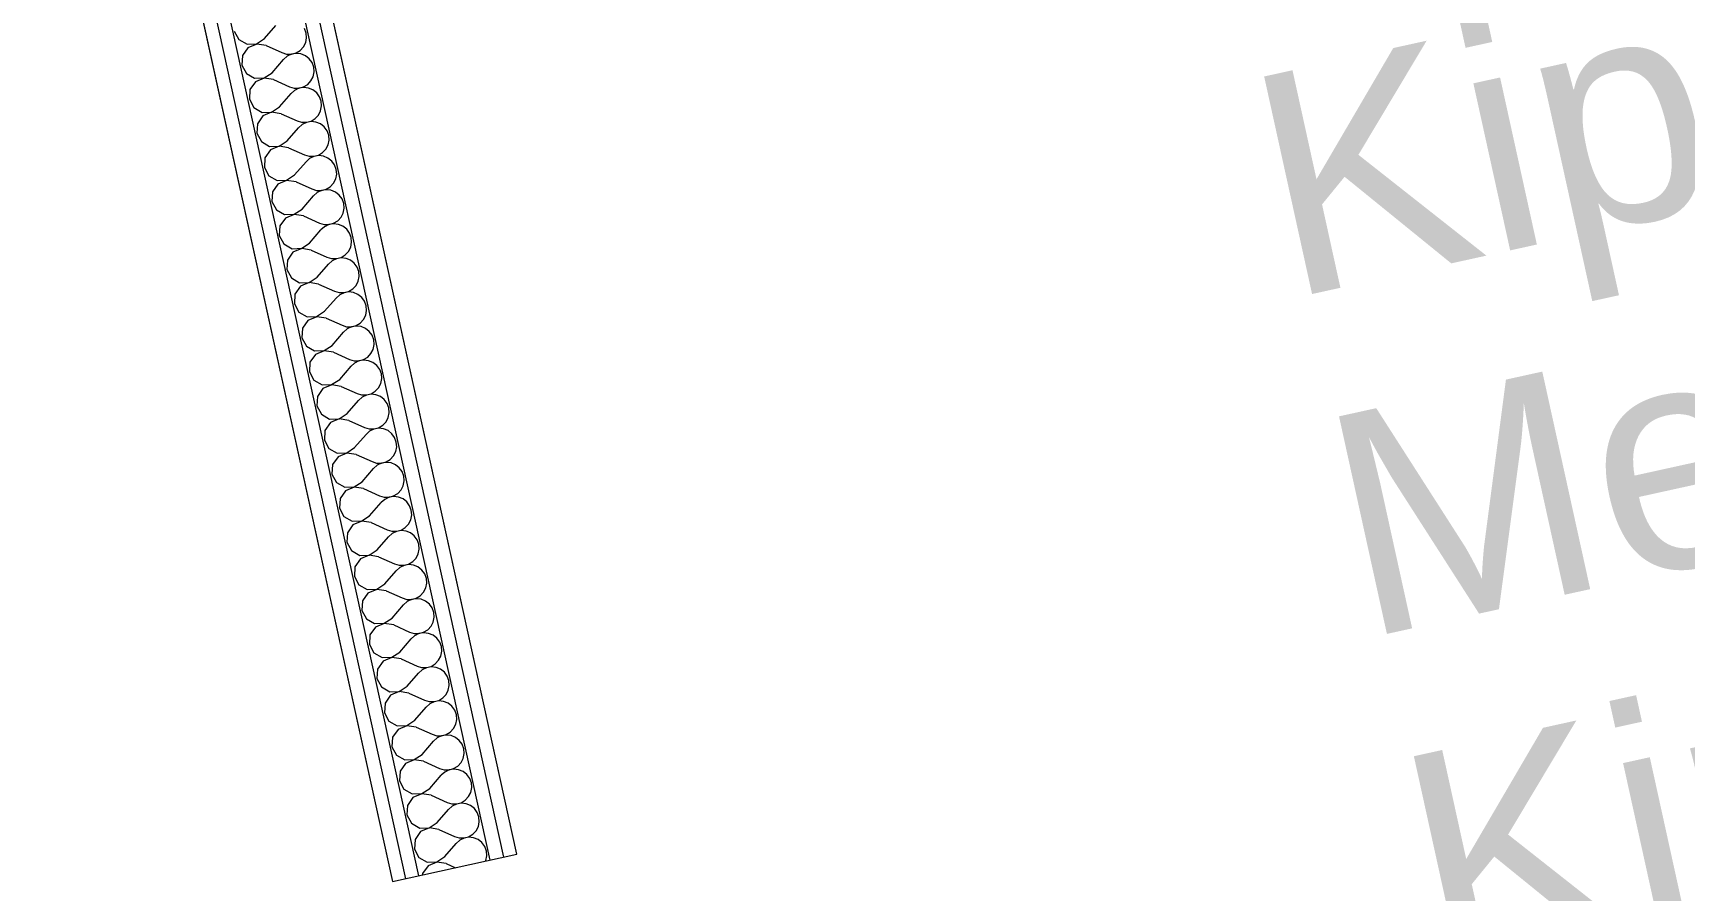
# Model space of a CAD drawing. Header units: millimetres. Extents: x 797631 to 820807, y -100094 to -82576.
# Drawn here: x 810036 to 811519, y -85572 to -84802 of the extents above; entities that cross this region are included whole.
import ezdxf

# ---------------------------------------------------------------- set-up
doc = ezdxf.new("R2010")
doc.units = ezdxf.units.MM
doc.header["$MEASUREMENT"] = 0
doc.layers.add('New_0', color=7, linetype='Continuous')
doc.layers.add('New_0_Pen_No__1', color=7, linetype='Continuous', lineweight=13)
doc.layers.add('New_Annotation - Text_Pen_No__1', color=7, linetype='Continuous', lineweight=13)
doc.styles.add('GENERATED_STYLE_2', font='')
doc.styles.get('GENERATED_STYLE_2').set_extended_font_data('Arial', bold=True)

# ---------------------------------------------------------------- blocks, each defined once
blk = doc.blocks.new('*X2')
at = {"layer": 'New_0_Pen_No__1', "color": 7, "linetype": 'Continuous', "lineweight": 13}
for p, q in [((810216.5, -84800.3), (810220.6, -84807.8)), ((810243.7, -84807.1), (810253.9, -84795.3)), ((810281.1, -84802.1), (810279.6, -84798.1)), ((810281.4, -84806.4), (810281.1, -84802.1)), ((810220.6, -84807.8), (810228, -84812.1)), ((810228.7, -84815.3), (810223.8, -84822.3)), ((810228, -84812.1), (810236.5, -84811.8)), ((810236.6, -84812), (810228.7, -84815.3)), ((810236.5, -84811.8), (810243.7, -84807.1)), ((810245, -84813.3), (810236.6, -84812)), ((810245, -84813.3), (810259.3, -84819.7)), ((810275.6, -84817.7), (810278.6, -84814.5)), ((810278.6, -84814.5), (810280.6, -84810.7)), ((810280.6, -84810.7), (810281.4, -84806.4)), ((810223.8, -84822.3), (810223.2, -84830.9)), ((810223.2, -84830.9), (810227.3, -84838.4)), ((810250.4, -84837.7), (810260.6, -84825.9)), ((810259.3, -84819.7), (810263.4, -84821)), ((810263.9, -84823), (810260.6, -84825.9)), ((810263.4, -84821), (810267.8, -84821)), ((810267.8, -84821.1), (810263.9, -84823)), ((810267.8, -84821), (810271.9, -84819.9)), ((810272, -84820.4), (810267.8, -84821.1)), ((810271.9, -84819.9), (810275.6, -84817.7)), ((810276.3, -84820.9), (810272, -84820.4)), ((810280.3, -84822.5), (810276.3, -84820.9)), ((810283.8, -84825.2), (810280.3, -84822.5)), ((810286.3, -84828.7), (810283.8, -84825.2)), ((810287.8, -84832.7), (810286.3, -84828.7)), ((810227.3, -84838.4), (810234.7, -84842.7)), ((810235.4, -84845.9), (810230.5, -84852.9)), ((810234.7, -84842.7), (810243.3, -84842.4)), ((810243.3, -84842.6), (810235.4, -84845.9)), ((810243.3, -84842.4), (810250.4, -84837.7)), ((810251.8, -84843.9), (810243.3, -84842.6)), ((810251.8, -84843.9), (810266, -84850.3)), ((810282.4, -84848.3), (810285.3, -84845.1)), ((810285.3, -84845.1), (810287.3, -84841.3)), ((810287.3, -84841.3), (810288.2, -84837)), ((810288.2, -84837), (810287.8, -84832.7)), ((810230.5, -84852.9), (810230, -84861.5)), ((810230, -84861.5), (810234, -84869)), ((810257.2, -84868.3), (810267.4, -84856.5)), ((810266, -84850.3), (810270.2, -84851.6)), ((810270.6, -84853.6), (810267.4, -84856.5)), ((810270.2, -84851.6), (810274.5, -84851.6)), ((810274.5, -84851.7), (810270.6, -84853.6)), ((810274.5, -84851.6), (810278.7, -84850.5)), ((810278.8, -84851), (810274.5, -84851.7)), ((810278.7, -84850.5), (810282.4, -84848.3)), ((810283.1, -84851.5), (810278.8, -84851)), ((810287.1, -84853.1), (810283.1, -84851.5)), ((810290.5, -84855.8), (810287.1, -84853.1)), ((810293, -84859.3), (810290.5, -84855.8)), ((810294.6, -84863.3), (810293, -84859.3)), ((810234, -84869), (810241.5, -84873.3)), ((810242.2, -84876.5), (810237.2, -84883.5)), ((810241.5, -84873.3), (810250, -84873)), ((810250, -84873.2), (810242.2, -84876.5)), ((810250, -84873), (810257.2, -84868.3)), ((810258.5, -84874.5), (810250, -84873.2)), ((810258.5, -84874.5), (810272.8, -84880.9)), ((810289.1, -84878.9), (810292.1, -84875.7)), ((810292.1, -84875.7), (810294, -84871.9)), ((810294, -84871.9), (810294.9, -84867.6)), ((810294.9, -84867.6), (810294.6, -84863.3)), ((810237.2, -84883.5), (810236.7, -84892.1)), ((810263.9, -84898.9), (810274.1, -84887.1)), ((810272.8, -84880.9), (810276.9, -84882.2)), ((810277.4, -84884.2), (810274.1, -84887.1)), ((810276.9, -84882.2), (810281.2, -84882.2)), ((810281.3, -84882.3), (810277.4, -84884.2)), ((810281.2, -84882.2), (810285.4, -84881.1)), ((810285.5, -84881.6), (810281.3, -84882.3)), ((810285.4, -84881.1), (810289.1, -84878.9)), ((810289.8, -84882.1), (810285.5, -84881.6)), ((810293.8, -84883.7), (810289.8, -84882.1)), ((810297.2, -84886.4), (810293.8, -84883.7)), ((810299.8, -84889.9), (810297.2, -84886.4)), ((810301.3, -84893.9), (810299.8, -84889.9)), ((810236.7, -84892.1), (810240.8, -84899.6)), ((810240.8, -84899.6), (810248.2, -84903.9)), ((810248.2, -84903.9), (810256.8, -84903.6)), ((810256.8, -84903.8), (810248.9, -84907.1)), ((810256.8, -84903.6), (810263.9, -84898.9)), ((810265.2, -84905.1), (810256.8, -84903.8)), ((810265.2, -84905.1), (810279.5, -84911.5)), ((810295.8, -84909.5), (810298.8, -84906.3)), ((810298.8, -84906.3), (810300.8, -84902.5)), ((810300.8, -84902.5), (810301.6, -84898.2)), ((810301.6, -84898.2), (810301.3, -84893.9)), ((810244, -84914.1), (810243.5, -84922.7)), ((810248.9, -84907.1), (810244, -84914.1)), ((810270.6, -84929.5), (810280.9, -84917.7)), ((810279.5, -84911.5), (810283.7, -84912.8)), ((810284.1, -84914.8), (810280.9, -84917.7)), ((810283.7, -84912.8), (810288, -84912.8)), ((810288, -84912.9), (810284.1, -84914.8)), ((810288, -84912.8), (810292.1, -84911.7)), ((810292.3, -84912.2), (810288, -84912.9)), ((810292.1, -84911.7), (810295.8, -84909.5)), ((810296.6, -84912.7), (810292.3, -84912.2)), ((810300.6, -84914.3), (810296.6, -84912.7)), ((810304, -84917), (810300.6, -84914.3)), ((810306.5, -84920.5), (810304, -84917)), ((810308, -84924.5), (810306.5, -84920.5)), ((810243.5, -84922.7), (810247.5, -84930.2)), ((810247.5, -84930.2), (810254.9, -84934.5)), ((810254.9, -84934.5), (810263.5, -84934.2)), ((810263.5, -84934.4), (810255.6, -84937.7)), ((810263.5, -84934.2), (810270.6, -84929.5)), ((810272, -84935.7), (810263.5, -84934.4)), ((810272, -84935.7), (810286.2, -84942.1)), ((810305.5, -84936.9), (810307.5, -84933.1)), ((810307.5, -84933.1), (810308.4, -84928.8)), ((810308.4, -84928.8), (810308, -84924.5)), ((810250.7, -84944.7), (810250.2, -84953.3)), ((810255.6, -84937.7), (810250.7, -84944.7)), ((810277.4, -84960.1), (810287.6, -84948.3)), ((810286.2, -84942.1), (810290.4, -84943.4)), ((810290.8, -84945.4), (810287.6, -84948.3)), ((810290.4, -84943.4), (810294.7, -84943.4)), ((810294.7, -84943.5), (810290.8, -84945.4)), ((810294.7, -84943.4), (810298.9, -84942.3)), ((810299, -84942.8), (810294.7, -84943.5)), ((810298.9, -84942.3), (810302.6, -84940.1)), ((810303.3, -84943.3), (810299, -84942.8)), ((810302.6, -84940.1), (810305.5, -84936.9)), ((810307.3, -84944.9), (810303.3, -84943.3)), ((810310.7, -84947.6), (810307.3, -84944.9)), ((810313.3, -84951.1), (810310.7, -84947.6)), ((810250.2, -84953.3), (810254.3, -84960.8)), ((810254.3, -84960.8), (810261.7, -84965.1)), ((810261.7, -84965.1), (810270.2, -84964.8)), ((810270.3, -84965), (810262.4, -84968.3)), ((810270.2, -84964.8), (810277.4, -84960.1)), ((810278.7, -84966.3), (810270.3, -84965)), ((810312.3, -84967.5), (810314.3, -84963.7)), ((810314.8, -84955.1), (810313.3, -84951.1)), ((810314.3, -84963.7), (810315.1, -84959.4)), ((810315.1, -84959.4), (810314.8, -84955.1)), ((810257.5, -84975.3), (810256.9, -84983.9)), ((810262.4, -84968.3), (810257.5, -84975.3)), ((810278.7, -84966.3), (810293, -84972.7)), ((810284.1, -84990.7), (810294.3, -84978.9)), ((810293, -84972.7), (810297.1, -84974)), ((810297.6, -84976), (810294.3, -84978.9)), ((810297.1, -84974), (810301.5, -84974)), ((810301.5, -84974.1), (810297.6, -84976)), ((810301.5, -84974), (810305.6, -84972.9)), ((810305.7, -84973.4), (810301.5, -84974.1)), ((810305.6, -84972.9), (810309.3, -84970.7)), ((810310, -84973.9), (810305.7, -84973.4)), ((810309.3, -84970.7), (810312.3, -84967.5)), ((810314, -84975.5), (810310, -84973.9)), ((810317.5, -84978.2), (810314, -84975.5)), ((810320, -84981.7), (810317.5, -84978.2)), ((810256.9, -84983.9), (810261, -84991.4)), ((810261, -84991.4), (810268.4, -84995.7)), ((810277, -84995.4), (810284.1, -84990.7)), ((810319, -84998.1), (810321, -84994.3)), ((810321.5, -84985.7), (810320, -84981.7)), ((810321, -84994.3), (810321.8, -84990)), ((810321.8, -84990), (810321.5, -84985.7)), ((810264.2, -85005.9), (810263.7, -85014.5)), ((810269.1, -84998.9), (810264.2, -85005.9)), ((810268.4, -84995.7), (810277, -84995.4)), ((810277, -84995.6), (810269.1, -84998.9)), ((810285.5, -84996.9), (810277, -84995.6)), ((810285.5, -84996.9), (810299.7, -85003.3)), ((810290.9, -85021.3), (810301.1, -85009.5)), ((810299.7, -85003.3), (810303.9, -85004.6)), ((810304.3, -85006.6), (810301.1, -85009.5)), ((810303.9, -85004.6), (810308.2, -85004.6)), ((810308.2, -85004.7), (810304.3, -85006.6)), ((810308.2, -85004.6), (810312.4, -85003.5)), ((810312.5, -85004), (810308.2, -85004.7)), ((810312.4, -85003.5), (810316.1, -85001.3)), ((810316.8, -85004.5), (810312.5, -85004)), ((810316.1, -85001.3), (810319, -84998.1)), ((810320.8, -85006.1), (810316.8, -85004.5)), ((810324.2, -85008.8), (810320.8, -85006.1)), ((810326.7, -85012.3), (810324.2, -85008.8)), ((810263.7, -85014.5), (810267.7, -85022)), ((810267.7, -85022), (810275.1, -85026.3)), ((810283.7, -85026), (810290.9, -85021.3)), ((810325.8, -85028.7), (810327.7, -85024.9)), ((810328.2, -85016.3), (810326.7, -85012.3)), ((810327.7, -85024.9), (810328.6, -85020.6)), ((810328.6, -85020.6), (810328.2, -85016.3)), ((810270.9, -85036.5), (810270.4, -85045.1)), ((810275.9, -85029.5), (810270.9, -85036.5)), ((810275.1, -85026.3), (810283.7, -85026)), ((810283.7, -85026.2), (810275.9, -85029.5)), ((810292.2, -85027.5), (810283.7, -85026.2)), ((810292.2, -85027.5), (810306.5, -85033.9)), ((810306.5, -85033.9), (810310.6, -85035.2)), ((810311.1, -85037.2), (810307.8, -85040.1)), ((810310.6, -85035.2), (810314.9, -85035.2)), ((810315, -85035.3), (810311.1, -85037.2)), ((810314.9, -85035.2), (810319.1, -85034.1)), ((810319.2, -85034.6), (810315, -85035.3)), ((810319.1, -85034.1), (810322.8, -85031.9)), ((810323.5, -85035.1), (810319.2, -85034.6)), ((810322.8, -85031.9), (810325.8, -85028.7)), ((810327.5, -85036.7), (810323.5, -85035.1)), ((810330.9, -85039.4), (810327.5, -85036.7)), ((810333.5, -85042.9), (810330.9, -85039.4)), ((810270.4, -85045.1), (810274.5, -85052.6)), ((810274.5, -85052.6), (810281.9, -85056.9)), ((810290.4, -85056.6), (810297.6, -85051.9)), ((810297.6, -85051.9), (810307.8, -85040.1)), ((810335, -85046.9), (810333.5, -85042.9)), ((810334.5, -85055.5), (810335.3, -85051.2)), ((810335.3, -85051.2), (810335, -85046.9)), ((810277.7, -85067.1), (810277.2, -85075.7)), ((810282.6, -85060.1), (810277.7, -85067.1)), ((810281.9, -85056.9), (810290.4, -85056.6)), ((810290.5, -85056.8), (810282.6, -85060.1)), ((810298.9, -85058.1), (810290.5, -85056.8)), ((810298.9, -85058.1), (810313.2, -85064.5)), ((810313.2, -85064.5), (810317.3, -85065.8)), ((810317.8, -85067.8), (810314.6, -85070.7)), ((810317.3, -85065.8), (810321.7, -85065.8)), ((810321.7, -85065.9), (810317.8, -85067.8)), ((810321.7, -85065.8), (810325.8, -85064.7)), ((810326, -85065.2), (810321.7, -85065.9)), ((810325.8, -85064.7), (810329.5, -85062.5)), ((810330.3, -85065.7), (810326, -85065.2)), ((810329.5, -85062.5), (810332.5, -85059.3)), ((810334.3, -85067.3), (810330.3, -85065.7)), ((810332.5, -85059.3), (810334.5, -85055.5)), ((810337.7, -85070), (810334.3, -85067.3)), ((810277.2, -85075.7), (810281.2, -85083.2)), ((810281.2, -85083.2), (810288.6, -85087.5)), ((810297.2, -85087.2), (810304.3, -85082.5)), ((810304.3, -85082.5), (810314.6, -85070.7)), ((810340.2, -85073.5), (810337.7, -85070)), ((810341.7, -85077.5), (810340.2, -85073.5)), ((810341.2, -85086.1), (810342.1, -85081.8)), ((810342.1, -85081.8), (810341.7, -85077.5)), ((810284.4, -85097.7), (810283.9, -85106.3)), ((810289.3, -85090.7), (810284.4, -85097.7)), ((810288.6, -85087.5), (810297.2, -85087.2)), ((810297.2, -85087.4), (810289.3, -85090.7)), ((810305.7, -85088.7), (810297.2, -85087.4)), ((810305.7, -85088.7), (810319.9, -85095.1)), ((810319.9, -85095.1), (810324.1, -85096.4)), ((810324.5, -85098.4), (810321.3, -85101.3)), ((810324.1, -85096.4), (810328.4, -85096.4)), ((810328.4, -85096.5), (810324.5, -85098.4)), ((810328.4, -85096.4), (810332.6, -85095.3)), ((810332.7, -85095.8), (810328.4, -85096.5)), ((810332.6, -85095.3), (810336.3, -85093.1)), ((810337, -85096.3), (810332.7, -85095.8)), ((810336.3, -85093.1), (810339.2, -85089.9)), ((810341, -85097.9), (810337, -85096.3)), ((810339.2, -85089.9), (810341.2, -85086.1)), ((810344.4, -85100.6), (810341, -85097.9)), ((810283.9, -85106.3), (810288, -85113.8)), ((810288, -85113.8), (810295.4, -85118.1)), ((810303.9, -85117.8), (810311.1, -85113.1)), ((810311.1, -85113.1), (810321.3, -85101.3)), ((810347, -85104.1), (810344.4, -85100.6)), ((810348.5, -85108.1), (810347, -85104.1)), ((810348, -85116.7), (810348.8, -85112.4)), ((810348.8, -85112.4), (810348.5, -85108.1)), ((810291.1, -85128.3), (810290.6, -85136.9)), ((810296.1, -85121.3), (810291.1, -85128.3)), ((810295.4, -85118.1), (810303.9, -85117.8)), ((810304, -85118), (810296.1, -85121.3)), ((810312.4, -85119.3), (810304, -85118)), ((810312.4, -85119.3), (810326.7, -85125.7)), ((810326.7, -85125.7), (810330.8, -85127)), ((810330.8, -85127), (810335.1, -85127)), ((810335.2, -85127.1), (810331.3, -85129)), ((810335.1, -85127), (810339.3, -85125.9)), ((810339.4, -85126.4), (810335.2, -85127.1)), ((810339.3, -85125.9), (810343, -85123.7)), ((810343.7, -85126.9), (810339.4, -85126.4)), ((810343, -85123.7), (810346, -85120.5)), ((810347.7, -85128.5), (810343.7, -85126.9)), ((810346, -85120.5), (810348, -85116.7)), ((810351.1, -85131.2), (810347.7, -85128.5)), ((810290.6, -85136.9), (810294.7, -85144.4)), ((810317.8, -85143.7), (810328, -85131.9)), ((810331.3, -85129), (810328, -85131.9)), ((810353.7, -85134.7), (810351.1, -85131.2)), ((810355.2, -85138.7), (810353.7, -85134.7)), ((810354.7, -85147.3), (810355.5, -85143)), ((810355.5, -85143), (810355.2, -85138.7)), ((810294.7, -85144.4), (810302.1, -85148.7)), ((810302.8, -85151.9), (810297.9, -85158.9)), ((810302.1, -85148.7), (810310.7, -85148.4)), ((810310.7, -85148.6), (810302.8, -85151.9)), ((810310.7, -85148.4), (810317.8, -85143.7)), ((810319.2, -85149.9), (810310.7, -85148.6)), ((810319.2, -85149.9), (810333.4, -85156.3)), ((810333.4, -85156.3), (810337.6, -85157.6)), ((810337.6, -85157.6), (810341.9, -85157.6)), ((810341.9, -85157.7), (810338, -85159.6)), ((810341.9, -85157.6), (810346.1, -85156.5)), ((810346.2, -85157), (810341.9, -85157.7)), ((810346.1, -85156.5), (810349.8, -85154.3)), ((810350.5, -85157.5), (810346.2, -85157)), ((810349.8, -85154.3), (810352.7, -85151.1)), ((810354.5, -85159.1), (810350.5, -85157.5)), ((810352.7, -85151.1), (810354.7, -85147.3)), ((810297.9, -85158.9), (810297.4, -85167.5)), ((810297.4, -85167.5), (810301.4, -85175)), ((810324.5, -85174.3), (810334.8, -85162.5)), ((810338, -85159.6), (810334.8, -85162.5)), ((810357.9, -85161.8), (810354.5, -85159.1)), ((810360.4, -85165.3), (810357.9, -85161.8)), ((810361.9, -85169.3), (810360.4, -85165.3)), ((810362.3, -85173.6), (810361.9, -85169.3)), ((810301.4, -85175), (810308.8, -85179.3)), ((810309.6, -85182.5), (810304.6, -85189.5)), ((810308.8, -85179.3), (810317.4, -85179)), ((810317.4, -85179.2), (810309.6, -85182.5)), ((810317.4, -85179), (810324.5, -85174.3)), ((810325.9, -85180.5), (810317.4, -85179.2)), ((810325.9, -85180.5), (810340.2, -85186.9)), ((810340.2, -85186.9), (810344.3, -85188.2)), ((810348.6, -85188.2), (810352.8, -85187.1)), ((810352.9, -85187.6), (810348.7, -85188.3)), ((810352.8, -85187.1), (810356.5, -85184.9)), ((810357.2, -85188.1), (810352.9, -85187.6)), ((810356.5, -85184.9), (810359.5, -85181.7)), ((810361.2, -85189.7), (810357.2, -85188.1)), ((810359.5, -85181.7), (810361.4, -85177.9)), ((810361.4, -85177.9), (810362.3, -85173.6)), ((810304.6, -85189.5), (810304.1, -85198.1)), ((810304.1, -85198.1), (810308.2, -85205.6)), ((810331.3, -85204.9), (810341.5, -85193.1)), ((810344.8, -85190.2), (810341.5, -85193.1)), ((810344.3, -85188.2), (810348.6, -85188.2)), ((810348.7, -85188.3), (810344.8, -85190.2)), ((810364.6, -85192.4), (810361.2, -85189.7)), ((810367.2, -85195.9), (810364.6, -85192.4)), ((810368.7, -85199.9), (810367.2, -85195.9)), ((810369, -85204.2), (810368.7, -85199.9)), ((810308.2, -85205.6), (810315.6, -85209.9)), ((810316.3, -85213.1), (810311.4, -85220.1)), ((810315.6, -85209.9), (810324.1, -85209.6)), ((810324.2, -85209.8), (810316.3, -85213.1)), ((810324.1, -85209.6), (810331.3, -85204.9)), ((810332.6, -85211.1), (810324.2, -85209.8)), ((810332.6, -85211.1), (810346.9, -85217.5)), ((810346.9, -85217.5), (810351, -85218.8)), ((810355.4, -85218.8), (810359.5, -85217.7)), ((810359.5, -85217.7), (810363.2, -85215.5)), ((810363.2, -85215.5), (810366.2, -85212.3)), ((810366.2, -85212.3), (810368.2, -85208.5)), ((810368.2, -85208.5), (810369, -85204.2)), ((810311.4, -85220.1), (810310.9, -85228.7)), ((810310.9, -85228.7), (810314.9, -85236.2)), ((810338, -85235.5), (810348.2, -85223.7)), ((810351.5, -85220.8), (810348.2, -85223.7)), ((810351, -85218.8), (810355.4, -85218.8)), ((810355.4, -85218.9), (810351.5, -85220.8)), ((810359.7, -85218.2), (810355.4, -85218.9)), ((810363.9, -85218.7), (810359.7, -85218.2)), ((810368, -85220.3), (810363.9, -85218.7)), ((810371.4, -85223), (810368, -85220.3)), ((810373.9, -85226.5), (810371.4, -85223)), ((810375.4, -85230.5), (810373.9, -85226.5)), ((810375.8, -85234.8), (810375.4, -85230.5)), ((810314.9, -85236.2), (810322.3, -85240.5)), ((810323, -85243.7), (810318.1, -85250.7)), ((810322.3, -85240.5), (810330.9, -85240.2)), ((810330.9, -85240.4), (810323, -85243.7)), ((810330.9, -85240.2), (810338, -85235.5)), ((810339.4, -85241.7), (810330.9, -85240.4)), ((810339.4, -85241.7), (810353.6, -85248.1)), ((810366.3, -85248.3), (810370, -85246.1)), ((810370, -85246.1), (810372.9, -85242.9)), ((810372.9, -85242.9), (810374.9, -85239.1)), ((810374.9, -85239.1), (810375.8, -85234.8)), ((810318.1, -85250.7), (810317.6, -85259.3)), ((810317.6, -85259.3), (810321.6, -85266.8)), ((810344.8, -85266.1), (810355, -85254.3)), ((810353.6, -85248.1), (810357.8, -85249.4)), ((810358.2, -85251.4), (810355, -85254.3)), ((810357.8, -85249.4), (810362.1, -85249.4)), ((810362.1, -85249.5), (810358.2, -85251.4)), ((810362.1, -85249.4), (810366.3, -85248.3)), ((810366.4, -85248.8), (810362.1, -85249.5)), ((810370.7, -85249.3), (810366.4, -85248.8)), ((810374.7, -85250.9), (810370.7, -85249.3)), ((810378.1, -85253.6), (810374.7, -85250.9)), ((810380.7, -85257.1), (810378.1, -85253.6)), ((810382.2, -85261.1), (810380.7, -85257.1)), ((810382.5, -85265.4), (810382.2, -85261.1)), ((810321.6, -85266.8), (810329.1, -85271.1)), ((810329.8, -85274.3), (810324.8, -85281.3)), ((810329.1, -85271.1), (810337.6, -85270.8)), ((810337.6, -85271), (810329.8, -85274.3)), ((810337.6, -85270.8), (810344.8, -85266.1)), ((810346.1, -85272.3), (810337.6, -85271)), ((810346.1, -85272.3), (810360.4, -85278.7)), ((810373, -85278.9), (810376.7, -85276.7)), ((810376.7, -85276.7), (810379.7, -85273.5)), ((810379.7, -85273.5), (810381.6, -85269.7)), ((810381.6, -85269.7), (810382.5, -85265.4)), ((810324.8, -85281.3), (810324.3, -85289.9)), ((810324.3, -85289.9), (810328.4, -85297.4)), ((810351.5, -85296.7), (810361.7, -85284.9)), ((810360.4, -85278.7), (810364.5, -85280)), ((810365, -85282), (810361.7, -85284.9)), ((810364.5, -85280), (810368.8, -85280)), ((810368.9, -85280.1), (810365, -85282)), ((810368.8, -85280), (810373, -85278.9)), ((810373.1, -85279.4), (810368.9, -85280.1)), ((810377.4, -85279.9), (810373.1, -85279.4)), ((810381.4, -85281.5), (810377.4, -85279.9)), ((810384.8, -85284.2), (810381.4, -85281.5)), ((810387.4, -85287.7), (810384.8, -85284.2)), ((810388.9, -85291.7), (810387.4, -85287.7)), ((810389.2, -85296), (810388.9, -85291.7)), ((810328.4, -85297.4), (810335.8, -85301.7)), ((810336.5, -85304.9), (810331.6, -85311.9)), ((810335.8, -85301.7), (810344.4, -85301.4)), ((810344.4, -85301.6), (810336.5, -85304.9)), ((810344.4, -85301.4), (810351.5, -85296.7)), ((810352.9, -85302.9), (810344.4, -85301.6)), ((810352.9, -85302.9), (810367.1, -85309.3)), ((810383.5, -85307.3), (810386.4, -85304.1)), ((810386.4, -85304.1), (810388.4, -85300.3)), ((810388.4, -85300.3), (810389.2, -85296)), ((810331.6, -85311.9), (810331.1, -85320.5)), ((810331.1, -85320.5), (810335.1, -85328)), ((810358.2, -85327.3), (810368.5, -85315.5)), ((810367.1, -85309.3), (810371.3, -85310.6)), ((810371.7, -85312.6), (810368.5, -85315.5)), ((810371.3, -85310.6), (810375.6, -85310.6)), ((810375.6, -85310.7), (810371.7, -85312.6)), ((810375.6, -85310.6), (810379.8, -85309.5)), ((810379.9, -85310), (810375.6, -85310.7)), ((810379.8, -85309.5), (810383.5, -85307.3)), ((810384.2, -85310.5), (810379.9, -85310)), ((810388.2, -85312.1), (810384.2, -85310.5)), ((810391.6, -85314.8), (810388.2, -85312.1)), ((810394.1, -85318.3), (810391.6, -85314.8)), ((810395.6, -85322.3), (810394.1, -85318.3)), ((810335.1, -85328), (810342.5, -85332.3)), ((810343.3, -85335.5), (810338.3, -85342.5)), ((810342.5, -85332.3), (810351.1, -85332)), ((810351.1, -85332.2), (810343.3, -85335.5)), ((810351.1, -85332), (810358.2, -85327.3)), ((810359.6, -85333.5), (810351.1, -85332.2)), ((810359.6, -85333.5), (810373.9, -85339.9)), ((810390.2, -85337.9), (810393.1, -85334.7)), ((810393.1, -85334.7), (810395.1, -85330.9)), ((810395.1, -85330.9), (810396, -85326.6)), ((810396, -85326.6), (810395.6, -85322.3)), ((810338.3, -85342.5), (810337.8, -85351.1)), ((810337.8, -85351.1), (810341.9, -85358.6)), ((810365, -85357.9), (810375.2, -85346.1)), ((810373.9, -85339.9), (810378, -85341.2)), ((810378.4, -85343.2), (810375.2, -85346.1)), ((810378, -85341.2), (810382.3, -85341.2)), ((810382.3, -85341.3), (810378.4, -85343.2)), ((810382.3, -85341.2), (810386.5, -85340.1)), ((810386.6, -85340.6), (810382.3, -85341.3)), ((810386.5, -85340.1), (810390.2, -85337.9)), ((810390.9, -85341.1), (810386.6, -85340.6)), ((810394.9, -85342.7), (810390.9, -85341.1)), ((810398.3, -85345.4), (810394.9, -85342.7)), ((810400.9, -85348.9), (810398.3, -85345.4)), ((810402.4, -85352.9), (810400.9, -85348.9)), ((810341.9, -85358.6), (810349.3, -85362.9)), ((810349.3, -85362.9), (810357.8, -85362.6)), ((810357.9, -85362.8), (810350, -85366.1)), ((810357.8, -85362.6), (810365, -85357.9)), ((810366.3, -85364.1), (810357.9, -85362.8)), ((810366.3, -85364.1), (810380.6, -85370.5)), ((810396.9, -85368.5), (810399.9, -85365.3)), ((810399.9, -85365.3), (810401.9, -85361.5)), ((810401.9, -85361.5), (810402.7, -85357.2)), ((810402.7, -85357.2), (810402.4, -85352.9)), ((810345.1, -85373.1), (810344.5, -85381.7)), ((810350, -85366.1), (810345.1, -85373.1)), ((810371.7, -85388.5), (810381.9, -85376.7)), ((810380.6, -85370.5), (810384.7, -85371.8)), ((810385.2, -85373.8), (810381.9, -85376.7)), ((810384.7, -85371.8), (810389.1, -85371.8)), ((810389.1, -85371.9), (810385.2, -85373.8)), ((810389.1, -85371.8), (810393.2, -85370.7)), ((810393.3, -85371.2), (810389.1, -85371.9)), ((810393.2, -85370.7), (810396.9, -85368.5)), ((810397.6, -85371.7), (810393.3, -85371.2)), ((810401.7, -85373.3), (810397.6, -85371.7)), ((810405.1, -85376), (810401.7, -85373.3)), ((810407.6, -85379.5), (810405.1, -85376)), ((810409.1, -85383.5), (810407.6, -85379.5)), ((810344.5, -85381.7), (810348.6, -85389.2)), ((810348.6, -85389.2), (810356, -85393.5)), ((810356, -85393.5), (810364.6, -85393.2)), ((810364.6, -85393.4), (810356.7, -85396.7)), ((810364.6, -85393.2), (810371.7, -85388.5)), ((810373.1, -85394.7), (810364.6, -85393.4)), ((810373.1, -85394.7), (810387.3, -85401.1)), ((810406.6, -85395.9), (810408.6, -85392.1)), ((810408.6, -85392.1), (810409.5, -85387.8)), ((810409.5, -85387.8), (810409.1, -85383.5)), ((810351.8, -85403.7), (810351.3, -85412.3)), ((810356.7, -85396.7), (810351.8, -85403.7)), ((810378.5, -85419.1), (810388.7, -85407.3)), ((810387.3, -85401.1), (810391.5, -85402.4)), ((810391.9, -85404.4), (810388.7, -85407.3)), ((810391.5, -85402.4), (810395.8, -85402.4)), ((810395.8, -85402.5), (810391.9, -85404.4)), ((810395.8, -85402.4), (810400, -85401.3)), ((810400.1, -85401.8), (810395.8, -85402.5)), ((810400, -85401.3), (810403.7, -85399.1)), ((810404.4, -85402.3), (810400.1, -85401.8)), ((810403.7, -85399.1), (810406.6, -85395.9)), ((810408.4, -85403.9), (810404.4, -85402.3)), ((810411.8, -85406.6), (810408.4, -85403.9)), ((810414.4, -85410.1), (810411.8, -85406.6)), ((810415.9, -85414.1), (810414.4, -85410.1)), ((810351.3, -85412.3), (810355.3, -85419.8)), ((810355.3, -85419.8), (810362.8, -85424.1)), ((810362.8, -85424.1), (810371.3, -85423.8)), ((810371.3, -85424), (810363.5, -85427.3)), ((810371.3, -85423.8), (810378.5, -85419.1)), ((810379.8, -85425.3), (810371.3, -85424)), ((810379.8, -85425.3), (810394.1, -85431.7)), ((810413.4, -85426.5), (810415.3, -85422.7)), ((810415.3, -85422.7), (810416.2, -85418.4)), ((810416.2, -85418.4), (810415.9, -85414.1)), ((810358.5, -85434.3), (810358, -85442.9)), ((810363.5, -85427.3), (810358.5, -85434.3)), ((810385.2, -85449.7), (810395.4, -85437.9)), ((810394.1, -85431.7), (810398.2, -85433)), ((810398.7, -85435), (810395.4, -85437.9)), ((810398.2, -85433), (810402.5, -85433)), ((810402.6, -85433.1), (810398.7, -85435)), ((810402.5, -85433), (810406.7, -85431.9)), ((810406.8, -85432.4), (810402.6, -85433.1)), ((810406.7, -85431.9), (810410.4, -85429.7)), ((810411.1, -85432.9), (810406.8, -85432.4)), ((810410.4, -85429.7), (810413.4, -85426.5)), ((810415.1, -85434.5), (810411.1, -85432.9)), ((810418.5, -85437.2), (810415.1, -85434.5)), ((810421.1, -85440.7), (810418.5, -85437.2)), ((810358, -85442.9), (810362.1, -85450.4)), ((810362.1, -85450.4), (810369.5, -85454.7)), ((810369.5, -85454.7), (810378.1, -85454.4)), ((810378.1, -85454.6), (810370.2, -85457.9)), ((810378.1, -85454.4), (810385.2, -85449.7)), ((810386.5, -85455.9), (810378.1, -85454.6)), ((810420.1, -85457.1), (810422.1, -85453.3)), ((810422.6, -85444.7), (810421.1, -85440.7)), ((810422.1, -85453.3), (810422.9, -85449)), ((810422.9, -85449), (810422.6, -85444.7)), ((810365.3, -85464.9), (810364.8, -85473.5)), ((810370.2, -85457.9), (810365.3, -85464.9)), ((810386.5, -85455.9), (810400.8, -85462.3)), ((810391.9, -85480.3), (810402.2, -85468.5)), ((810400.8, -85462.3), (810405, -85463.6)), ((810405.4, -85465.6), (810402.2, -85468.5)), ((810405, -85463.6), (810409.3, -85463.6)), ((810409.3, -85463.7), (810405.4, -85465.6)), ((810409.3, -85463.6), (810413.4, -85462.5)), ((810413.6, -85463), (810409.3, -85463.7)), ((810413.4, -85462.5), (810417.2, -85460.3)), ((810417.9, -85463.5), (810413.6, -85463)), ((810417.2, -85460.3), (810420.1, -85457.1)), ((810421.9, -85465.1), (810417.9, -85463.5)), ((810425.3, -85467.8), (810421.9, -85465.1)), ((810427.8, -85471.3), (810425.3, -85467.8)), ((810364.8, -85473.5), (810368.8, -85481)), ((810368.8, -85481), (810376.2, -85485.3)), ((810384.8, -85485), (810391.9, -85480.3)), ((810426.8, -85487.7), (810428.8, -85483.9)), ((810429.3, -85475.3), (810427.8, -85471.3)), ((810428.8, -85483.9), (810429.7, -85479.6)), ((810429.7, -85479.6), (810429.3, -85475.3)), ((810372, -85495.5), (810371.5, -85504.1)), ((810376.9, -85488.5), (810372, -85495.5)), ((810376.2, -85485.3), (810384.8, -85485)), ((810384.8, -85485.2), (810376.9, -85488.5)), ((810393.3, -85486.5), (810384.8, -85485.2)), ((810393.3, -85486.5), (810407.5, -85492.9)), ((810398.7, -85510.9), (810408.9, -85499.1)), ((810407.5, -85492.9), (810411.7, -85494.2)), ((810412.1, -85496.2), (810408.9, -85499.1)), ((810411.7, -85494.2), (810416, -85494.2)), ((810416, -85494.3), (810412.1, -85496.2)), ((810416, -85494.2), (810420.2, -85493.1)), ((810420.3, -85493.6), (810416, -85494.3)), ((810420.2, -85493.1), (810423.9, -85490.9)), ((810424.6, -85494.1), (810420.3, -85493.6)), ((810423.9, -85490.9), (810426.8, -85487.7)), ((810428.6, -85495.7), (810424.6, -85494.1)), ((810432, -85498.4), (810428.6, -85495.7)), ((810434.6, -85501.9), (810432, -85498.4)), ((810371.5, -85504.1), (810375.6, -85511.6)), ((810375.6, -85511.6), (810383, -85515.9)), ((810391.5, -85515.6), (810398.7, -85510.9)), ((810436.1, -85505.9), (810434.6, -85501.9)), ((810435.6, -85514.5), (810436.4, -85510.2)), ((810436.4, -85510.2), (810436.1, -85505.9)), ((810378.8, -85526.1), (810378.2, -85534.7)), ((810383.7, -85519.1), (810378.8, -85526.1)), ((810383, -85515.9), (810391.5, -85515.6)), ((810391.6, -85515.8), (810383.7, -85519.1)), ((810400, -85517.1), (810391.6, -85515.8)), ((810400, -85517.1), (810414.3, -85523.5)), ((810414.3, -85523.5), (810418.4, -85524.8)), ((810418.9, -85526.8), (810415.6, -85529.7)), ((810418.4, -85524.8), (810422.8, -85524.8)), ((810422.8, -85524.9), (810418.9, -85526.8)), ((810422.8, -85524.8), (810426.9, -85523.7)), ((810427, -85524.2), (810422.8, -85524.9)), ((810426.9, -85523.7), (810430.6, -85521.5)), ((810431.3, -85524.7), (810427, -85524.2)), ((810430.6, -85521.5), (810433.6, -85518.3)), ((810435.3, -85526.3), (810431.3, -85524.7)), ((810433.6, -85518.3), (810435.6, -85514.5)), ((810438.8, -85529), (810435.3, -85526.3)), ((810441.3, -85532.5), (810438.8, -85529)), ((810378.2, -85534.7), (810382.3, -85542.2)), ((810382.3, -85542.2), (810389.7, -85546.5)), ((810398.3, -85546.2), (810405.4, -85541.5)), ((810405.4, -85541.5), (810415.6, -85529.7)), ((810442.8, -85536.5), (810441.3, -85532.5)), ((810442.3, -85545.1), (810443.2, -85540.8)), ((810443.2, -85540.8), (810442.8, -85536.5)), ((810385.5, -85556.7), (810385.4, -85558)), ((810390.4, -85549.7), (810385.5, -85556.7)), ((810389.7, -85546.5), (810398.3, -85546.2)), ((810398.3, -85546.4), (810390.4, -85549.7)), ((810406.8, -85547.7), (810398.3, -85546.4)), ((810406.8, -85547.7), (810415.2, -85551.5)), ((810442, -85545.6), (810442.3, -85545.1))]:
    blk.add_line(p, q, dxfattribs=at)

msp = doc.modelspace()

# ---------------------------------------------------------------- linework, layer by layer
at = {"layer": 'New_0_Pen_No__1', "color": 7, "linetype": 'Continuous', "lineweight": 13}
for p, q in [((810470.1, -85539.4), (810147.5, -84074.5)), ((810446.2, -85544.6), (810123.6, -84079.8)), ((810458.4, -85542), (810135.8, -84077.1)), ((810035.9, -84099.1), (810358.5, -85564)), ((810047.6, -84096.5), (810370.2, -85561.4)), ((810059.3, -84093.9), (810381.9, -85558.8))]:
    msp.add_line(p, q, dxfattribs=at)
at = {"layer": 'New_0_Pen_No__1', "color": 7, "linetype": 'Continuous', "lineweight": 13, "flags": 128}
for points in [[(810470.2, -85539.4), (810147.6, -84074.5)], [(810035.8, -84099.1), (810358.4, -85564)], [(810358.4, -85564), (810470.2, -85539.4)]]:
    msp.add_lwpolyline(points, dxfattribs=at)

# ---------------------------------------------------------------- block references
at = {"layer": 'New_0', "color": 7, "lineweight": 35}
msp.add_blockref('*X2', (0, 0), dxfattribs=at)

# ---------------------------------------------------------------- texts
at = {"layer": 'New_Annotation - Text_Pen_No__1', "color": 7, "linetype": 'Continuous', "lineweight": 13, "insert": (810917.1, -83930.6), "char_height": 200, "attachment_point": 1, "rotation": 12.42, "line_spacing_factor": 0.93719, "style": 'GENERATED_STYLE_2'}
msp.add_mtext('\\A1;{\\pql;\\fArial|b1|i0|c0|p34;SS-01 Metallkarkass sisesein\\P\\pql;\\fArial|b0|i0|c0|p34;Siseviimistlus vastavalt SA osale^I\\P\\pql;\\fArial|b0|i0|c0|p34;Kipsplaat vastavalt ruumi nõuetele\\fArial|b0|i0|c0|p34; \\fArial|b0|i0|c0|p34;12,5 mm\\P\\pql;\\fArial|b0|i0|c0|p34;Kipsplaat vastavalt ruumi nõuetele\\fArial|b0|i0|c0|p34; \\fArial|b0|i0|c0|p34;12,5 mm\\P\\pql;\\fArial|b0|i0|c0|p34;Metallkarkass,s. 600mm vahel mineraalvill\\fArial|b0|i0|c0|p34; \\fArial|b0|i0|c0|p34;66 mm\\P\\pql;\\fArial|b0|i0|c0|p34;Kipsplaat vastavalt ruumi nõuetele\\fArial|b0|i0|c0|p34; \\fArial|b0|i0|c0|p34;12,5 mm\\P\\pql;\\fArial|b0|i0|c0|p34;Kipsplaat vastavalt ruumi nõuetele\\fArial|b0|i0|c0|p34; \\fArial|b0|i0|c0|p34;12,5 mm\\P\\pql;\\fArial|b0|i0|c0|p34;Sauna voodrilaud vastavalt SA osale^I}', dxfattribs=at)

doc.saveas('drawing.dxf')
